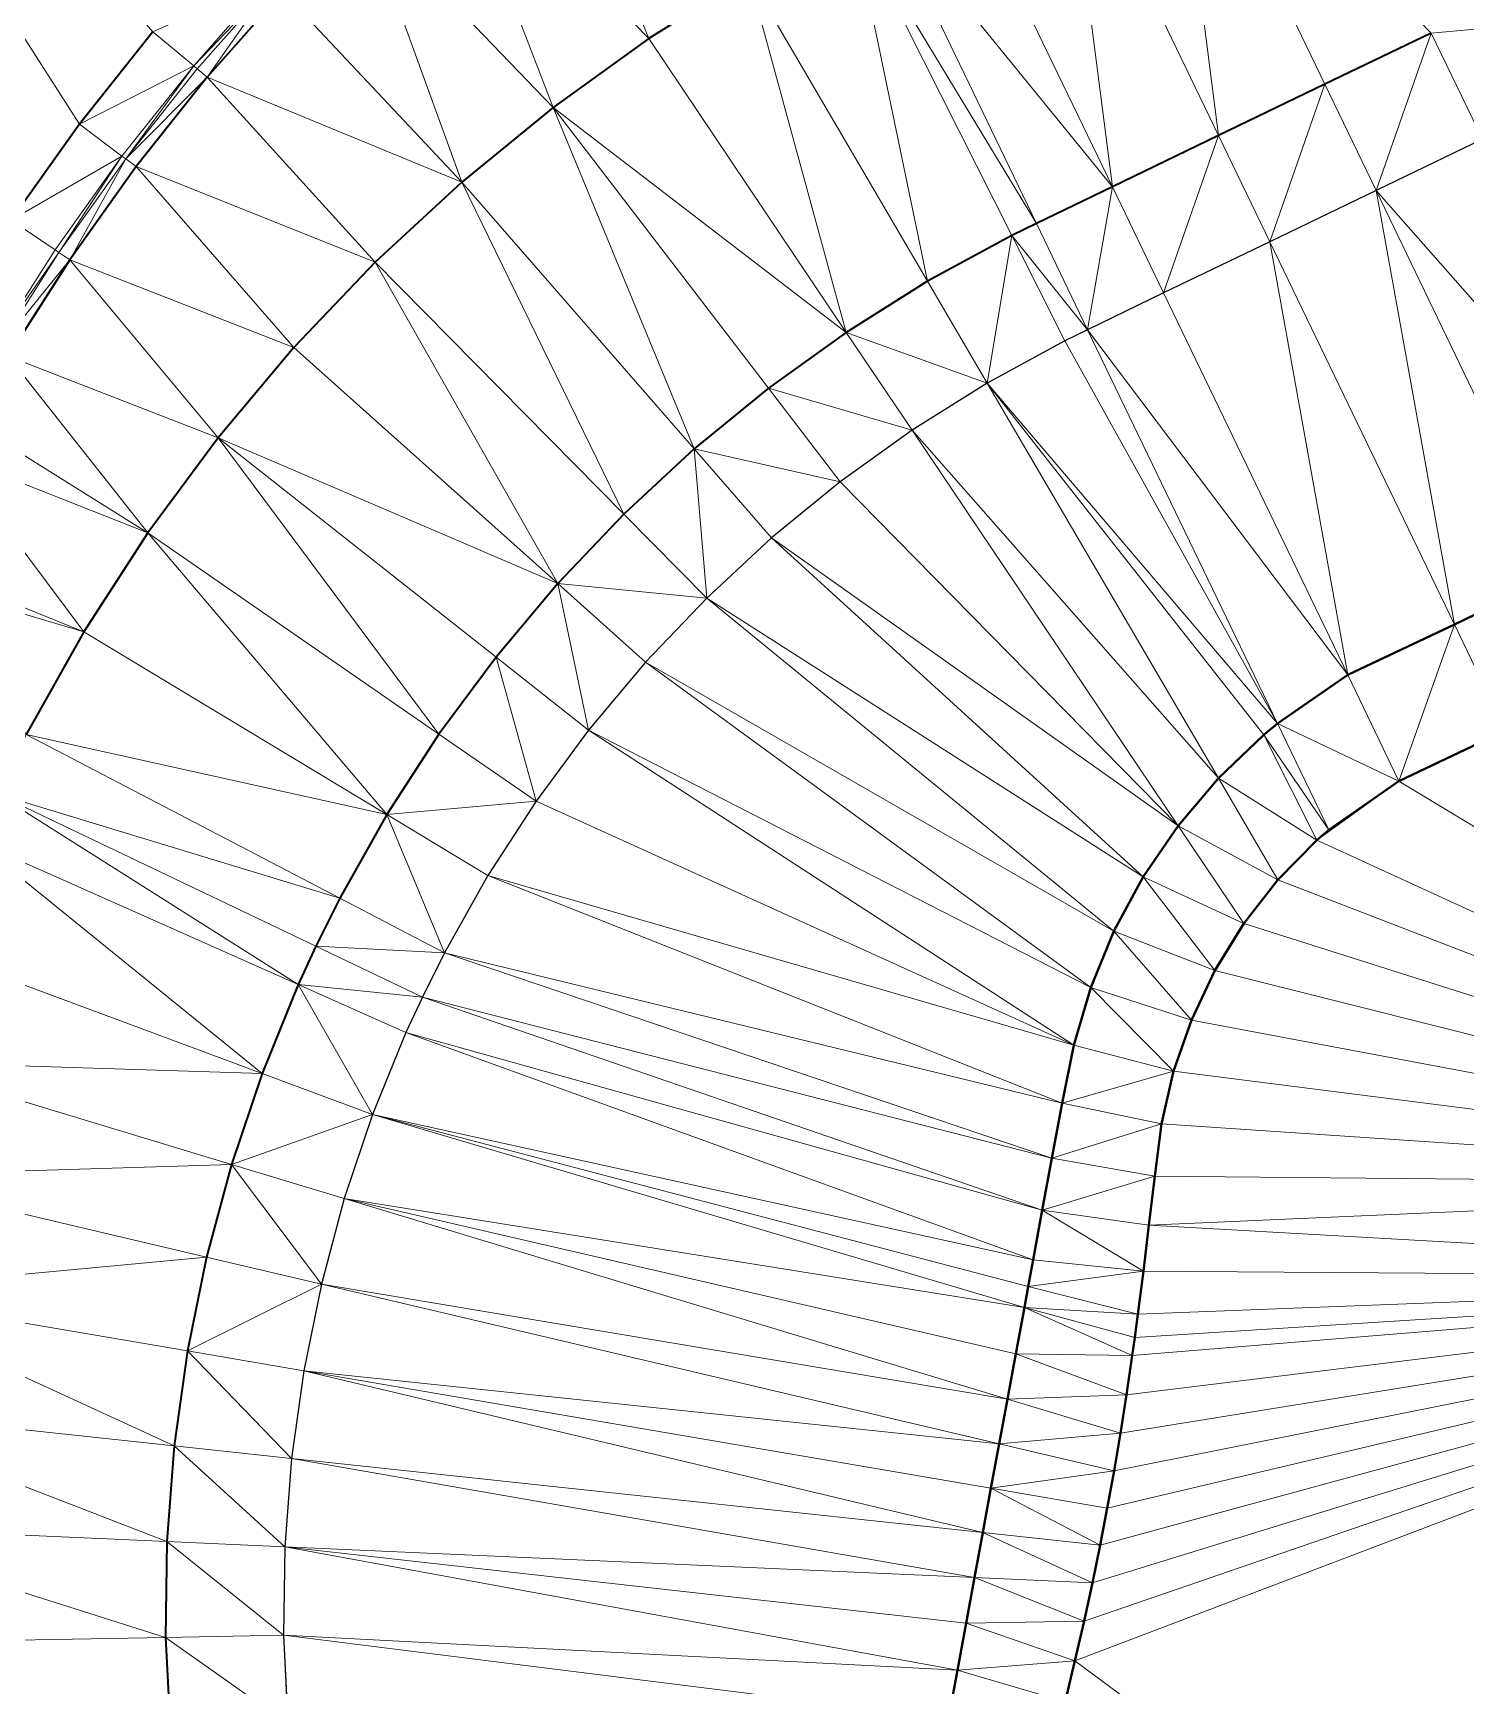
# Model space of a CAD drawing. Header units: metres. Extents: x 246428 to 246884, y 7418966 to 7419490.
# Drawn here: x 246544.58 to 246556.72, y 7419370.28 to 7419384.3 of the extents above; entities that cross this region are included whole.
import ezdxf

# ---------------------------------------------------------------- set-up
doc = ezdxf.new("R2010")
doc.units = ezdxf.units.M
doc.linetypes.add('blank name', pattern=[0])
doc.linetypes.add('HIDDEN', pattern=[9.525, 6.35, -3.175])
doc.layers.add('_12D_UNMAPPED', color=7, linetype='Continuous')
for name, color, linetype, lineweight in [('BATTER', 250, 'HIDDEN', 25), ('DRAINAGE_SWALE', 7, 'CHANNEL_DASHDOT_X4', 40), ('MISC_PATHS', 7, 'Continuous', 35)]:
    doc.layers.add(name, color=color, linetype=linetype, lineweight=lineweight)
for name, color, linetype, lineweight, true_color in [('KERB_BACK', 7, 'Continuous', 35, 0x5fd2ff), ('KERB_LINE', 7, 'Continuous', 18, 0xb9b9b9), ('KERB_LIP', 7, 'Continuous', 35, 0x5fd2ff), ('KERB_TOP', 7, 'Continuous', 18, 0xb9b9b9)]:
    doc.layers.add(name, color=color, linetype=linetype, lineweight=lineweight, true_color=true_color)
doc.styles.get("Standard").update_dxf_attribs({"font": 'romans.shx', "width": 0.65})
doc.linetypes.add('CHANNEL_DASHDOT_X4', pattern='A,6,-1,1,-1,0.004,[">",Standard,S=4,R=0,X=0,Y=-1.7144],0.004,1,-1,6,-1,1,-1', length=20.008)

msp = doc.modelspace()

# ---------------------------------------------------------------- linework, layer by layer
at = {"layer": '_12D_UNMAPPED', "color": 3, "linetype": 'blank name', "lineweight": 0}
for points in [[(246541.321, 7419389.224, 31.833), (246544.971, 7419383.525, 31.866), (246544.39, 7419382.711, 31.841)], [(246541.321, 7419389.224, 31.833), (246545.592, 7419384.308, 31.891), (246544.971, 7419383.525, 31.866)], [(246548.082, 7419386.001, 32.13), (246548.827, 7419386.622, 32.155), (246549.796, 7419384.249, 32.154)], [(246548.827, 7419386.622, 32.155), (246550.643, 7419384.781, 32.184), (246549.796, 7419384.249, 32.154)], [(246553.321, 7419386.13, 32.274), (246554.222, 7419386.564, 32.304), (246554.624, 7419383.428, 32.214)], [(246554.222, 7419386.564, 32.304), (246555.525, 7419383.862, 32.244), (246554.624, 7419383.428, 32.214)], [(246555.525, 7419383.862, 32.244), (246554.222, 7419386.564, 32.304), (246556.426, 7419384.296, 32.274)], [(246552.42, 7419385.695, 32.244), (246553.321, 7419386.13, 32.274), (246553.724, 7419382.993, 32.184)], [(246553.321, 7419386.13, 32.274), (246554.624, 7419383.428, 32.214), (246553.724, 7419382.993, 32.184)], [(246547.37, 7419385.344, 32.105), (246548.082, 7419386.001, 32.13), (246548.984, 7419383.666, 32.124)], [(246548.082, 7419386.001, 32.13), (246549.796, 7419384.249, 32.154), (246548.984, 7419383.666, 32.124)], [(246551.777, 7419385.385, 32.222), (246552.42, 7419385.695, 32.244), (246553.724, 7419382.993, 32.184)], [(246546.693, 7419384.65, 32.08), (246547.37, 7419385.344, 32.105), (246548.21, 7419383.033, 32.094)], [(246547.37, 7419385.344, 32.105), (246548.984, 7419383.666, 32.124), (246548.21, 7419383.033, 32.094)], [(246551.521, 7419385.259, 32.214), (246551.777, 7419385.385, 32.222), (246553.08, 7419382.683, 32.162)], [(246551.777, 7419385.385, 32.222), (246553.724, 7419382.993, 32.184), (246553.08, 7419382.683, 32.162)], [(246550.643, 7419384.781, 32.184), (246551.521, 7419385.259, 32.214), (246552.158, 7419382.192, 32.124)], [(246551.521, 7419385.259, 32.214), (246553.08, 7419382.683, 32.162), (246552.872, 7419382.58, 32.154)], [(246551.521, 7419385.259, 32.214), (246552.872, 7419382.58, 32.154), (246552.158, 7419382.192, 32.124)], [(246545.592, 7419384.308, 31.891), (246546.583, 7419384.752, 31.93), (246545.938, 7419384.019, 31.905)], [(246545.938, 7419384.019, 31.905), (246546.583, 7419384.752, 31.93), (246546.613, 7419384.725, 32.08)], [(246545.938, 7419384.019, 31.905), (246546.613, 7419384.725, 32.08), (246545.968, 7419383.994, 32.055)], [(246545.968, 7419383.994, 32.055), (246546.613, 7419384.725, 32.08), (246546.053, 7419383.923, 32.055)], [(246546.613, 7419384.725, 32.08), (246546.693, 7419384.65, 32.08), (246546.053, 7419383.923, 32.055)], [(246549.796, 7419384.249, 32.154), (246550.643, 7419384.781, 32.184), (246551.469, 7419381.759, 32.094)], [(246550.643, 7419384.781, 32.184), (246552.158, 7419382.192, 32.124), (246551.469, 7419381.759, 32.094)], [(246546.053, 7419383.923, 32.055), (246546.693, 7419384.65, 32.08), (246548.21, 7419383.033, 32.094)], [(246556.426, 7419384.296, 32.274), (246559.259, 7419384.552, 32.304), (246556.86, 7419383.396, 32.264)], [(246544.971, 7419383.525, 31.866), (246545.592, 7419384.308, 31.891), (246545.938, 7419384.019, 31.905)], [(246548.984, 7419383.666, 32.124), (246549.796, 7419384.249, 32.154), (246551.469, 7419381.759, 32.094)], [(246555.525, 7419383.862, 32.244), (246556.426, 7419384.296, 32.274), (246555.959, 7419382.961, 32.234)], [(246556.426, 7419384.296, 32.274), (246555.525, 7419383.862, 32.244), (246556.426, 7419384.296, 32.274)], [(246556.426, 7419384.296, 32.274), (246556.86, 7419383.396, 32.264), (246555.959, 7419382.961, 32.234)], [(246556.86, 7419383.396, 32.264), (246556.426, 7419384.296, 32.274), (246556.86, 7419383.396, 32.264)], [(246556.426, 7419384.296, 32.274), (246556.426, 7419384.296, 32.274), (246556.426, 7419384.296, 32.274)], [(246556.426, 7419384.296, 32.274), (246556.426, 7419384.296, 32.274), (246556.86, 7419383.396, 32.264)], [(246556.426, 7419384.296, 32.274), (246556.86, 7419383.396, 32.264), (246556.86, 7419383.396, 32.264)], [(246544.971, 7419383.525, 31.866), (246545.938, 7419384.019, 31.905), (246545.33, 7419383.254, 31.88)], [(246545.33, 7419383.254, 31.88), (246545.938, 7419384.019, 31.905), (246545.362, 7419383.23, 32.03)], [(246545.938, 7419384.019, 31.905), (246545.968, 7419383.994, 32.055), (246545.362, 7419383.23, 32.03)], [(246545.362, 7419383.23, 32.03), (246545.968, 7419383.994, 32.055), (246546.053, 7419383.923, 32.055)], [(246545.362, 7419383.23, 32.03), (246546.053, 7419383.923, 32.055), (246545.45, 7419383.164, 32.03)], [(246545.45, 7419383.164, 32.03), (246546.053, 7419383.923, 32.055), (246547.476, 7419382.354, 32.064)], [(246546.053, 7419383.923, 32.055), (246548.21, 7419383.033, 32.094), (246547.476, 7419382.354, 32.064)], [(246554.624, 7419383.428, 32.214), (246555.525, 7419383.862, 32.244), (246555.059, 7419382.527, 32.204)], [(246555.059, 7419382.527, 32.204), (246555.525, 7419383.862, 32.244), (246555.959, 7419382.961, 32.234)], [(246548.21, 7419383.033, 32.094), (246548.984, 7419383.666, 32.124), (246550.179, 7419380.771, 32.034)], [(246548.984, 7419383.666, 32.124), (246551.469, 7419381.759, 32.094), (246550.809, 7419381.285, 32.064)], [(246548.984, 7419383.666, 32.124), (246550.809, 7419381.285, 32.064), (246550.179, 7419380.771, 32.034)], [(246544.39, 7419382.711, 31.841), (246544.971, 7419383.525, 31.866), (246545.33, 7419383.254, 31.88)], [(246553.724, 7419382.993, 32.184), (246554.624, 7419383.428, 32.214), (246554.158, 7419382.093, 32.174)], [(246554.624, 7419383.428, 32.214), (246555.059, 7419382.527, 32.204), (246554.158, 7419382.093, 32.174)], [(246555.959, 7419382.961, 32.234), (246556.86, 7419383.396, 32.264), (246558.412, 7419380.179, 31.371)], [(246544.39, 7419382.711, 31.841), (246545.33, 7419383.254, 31.88), (246544.763, 7419382.459, 31.855)], [(246544.763, 7419382.459, 31.855), (246545.33, 7419383.254, 31.88), (246544.796, 7419382.437, 32.005)], [(246545.33, 7419383.254, 31.88), (246545.362, 7419383.23, 32.03), (246544.796, 7419382.437, 32.005)], [(246544.796, 7419382.437, 32.005), (246545.362, 7419383.23, 32.03), (246544.887, 7419382.375, 32.005)], [(246545.362, 7419383.23, 32.03), (246545.45, 7419383.164, 32.03), (246544.887, 7419382.375, 32.005)], [(246544.887, 7419382.375, 32.005), (246545.45, 7419383.164, 32.03), (246546.787, 7419381.63, 32.034)], [(246545.45, 7419383.164, 32.03), (246547.476, 7419382.354, 32.064), (246546.787, 7419381.63, 32.034)], [(246547.476, 7419382.354, 32.064), (246548.21, 7419383.033, 32.094), (246549.583, 7419380.218, 32.004)], [(246548.21, 7419383.033, 32.094), (246550.179, 7419380.771, 32.034), (246549.583, 7419380.218, 32.004)], [(246553.08, 7419382.683, 32.162), (246553.724, 7419382.993, 32.184), (246553.514, 7419381.782, 32.152)], [(246553.724, 7419382.993, 32.184), (246554.158, 7419382.093, 32.174), (246553.514, 7419381.782, 32.152)], [(246555.059, 7419382.527, 32.204), (246555.959, 7419382.961, 32.234), (246556.622, 7419379.284, 31.304)], [(246555.959, 7419382.961, 32.234), (246557.523, 7419379.719, 31.334), (246556.622, 7419379.284, 31.304)], [(246557.523, 7419379.719, 31.334), (246555.959, 7419382.961, 32.234), (246558.412, 7419380.179, 31.371)], [(246544.39, 7419382.711, 31.841), (246544.763, 7419382.459, 31.855), (246544.237, 7419381.636, 31.83)], [(246552.872, 7419382.58, 32.154), (246553.08, 7419382.683, 32.162), (246553.514, 7419381.782, 32.152)], [(246552.158, 7419382.192, 32.124), (246552.872, 7419382.58, 32.154), (246552.663, 7419381.329, 32.114)], [(246552.872, 7419382.58, 32.154), (246553.322, 7419381.687, 32.144), (246552.663, 7419381.329, 32.114)], [(246552.872, 7419382.58, 32.154), (246553.514, 7419381.782, 32.152), (246553.322, 7419381.687, 32.144)], [(246554.158, 7419382.093, 32.174), (246555.059, 7419382.527, 32.204), (246555.719, 7419378.855, 31.296)], [(246555.719, 7419378.855, 31.296), (246555.059, 7419382.527, 32.204), (246556.622, 7419379.284, 31.304)], [(246544.237, 7419381.636, 31.83), (246544.763, 7419382.459, 31.855), (246544.796, 7419382.437, 32.005)], [(246544.237, 7419381.636, 31.83), (246544.796, 7419382.437, 32.005), (246544.271, 7419381.615, 31.98)], [(246544.271, 7419381.615, 31.98), (246544.796, 7419382.437, 32.005), (246544.887, 7419382.375, 32.005)], [(246544.271, 7419381.615, 31.98), (246544.887, 7419382.375, 32.005), (246544.366, 7419381.558, 31.98)], [(246544.366, 7419381.558, 31.98), (246544.887, 7419382.375, 32.005), (246546.144, 7419380.864, 32.004)], [(246544.887, 7419382.375, 32.005), (246546.787, 7419381.63, 32.034), (246546.144, 7419380.864, 32.004)], [(246546.787, 7419381.63, 32.034), (246547.476, 7419382.354, 32.064), (246549.023, 7419379.629, 31.974)], [(246547.476, 7419382.354, 32.064), (246549.583, 7419380.218, 32.004), (246549.023, 7419379.629, 31.974)], [(246551.469, 7419381.759, 32.094), (246552.158, 7419382.192, 32.124), (246552.663, 7419381.329, 32.114)], [(246553.514, 7419381.782, 32.152), (246554.158, 7419382.093, 32.174), (246555.719, 7419378.855, 31.296)], [(246550.809, 7419381.285, 32.064), (246551.469, 7419381.759, 32.094), (246552.027, 7419380.93, 32.084)], [(246551.469, 7419381.759, 32.094), (246552.663, 7419381.329, 32.114), (246552.027, 7419380.93, 32.084)], [(246552.663, 7419381.329, 32.114), (246553.322, 7419381.687, 32.144), (246555.124, 7419378.444, 31.25)], [(246553.322, 7419381.687, 32.144), (246553.514, 7419381.782, 32.152), (246555.124, 7419378.444, 31.25)], [(246553.514, 7419381.782, 32.152), (246555.719, 7419378.855, 31.296), (246555.124, 7419378.444, 31.25)], [(246544.042, 7419381, 31.963), (246544.366, 7419381.558, 31.98), (246545.549, 7419380.06, 31.974)], [(246544.366, 7419381.558, 31.98), (246546.144, 7419380.864, 32.004), (246545.549, 7419380.06, 31.974)], [(246546.144, 7419380.864, 32.004), (246546.787, 7419381.63, 32.034), (246549.023, 7419379.629, 31.974)], [(246550.179, 7419380.771, 32.034), (246550.809, 7419381.285, 32.064), (246551.417, 7419380.492, 32.054)], [(246550.809, 7419381.285, 32.064), (246552.027, 7419380.93, 32.084), (246551.417, 7419380.492, 32.054)], [(246552.027, 7419380.93, 32.084), (246552.663, 7419381.329, 32.114), (246554.622, 7419377.98, 31.208)], [(246552.663, 7419381.329, 32.114), (246555.124, 7419378.444, 31.25), (246555.007, 7419378.347, 31.241)], [(246552.663, 7419381.329, 32.114), (246555.007, 7419378.347, 31.241), (246554.622, 7419377.98, 31.208)], [(246543.887, 7419380.716, 31.946), (246544.042, 7419381, 31.963), (246545.549, 7419380.06, 31.974)], [(246544.042, 7419381, 31.963), (246544.042, 7419381, 31.963), (246545.549, 7419380.06, 31.974)], [(246545.549, 7419380.06, 31.974), (246546.144, 7419380.864, 32.004), (246548.016, 7419378.353, 31.914)], [(246546.144, 7419380.864, 32.004), (246548.5, 7419379.007, 31.944), (246548.016, 7419378.353, 31.914)], [(246546.144, 7419380.864, 32.004), (246549.023, 7419379.629, 31.974), (246548.5, 7419379.007, 31.944)], [(246551.417, 7419380.492, 32.054), (246552.027, 7419380.93, 32.084), (246554.28, 7419377.577, 31.175)], [(246552.027, 7419380.93, 32.084), (246554.622, 7419377.98, 31.208), (246554.28, 7419377.577, 31.175)], [(246543.451, 7419379.85, 31.895), (246543.887, 7419380.716, 31.946), (246545.006, 7419379.221, 31.944)], [(246543.887, 7419380.716, 31.946), (246545.549, 7419380.06, 31.974), (246545.006, 7419379.221, 31.944)], [(246549.583, 7419380.218, 32.004), (246550.179, 7419380.771, 32.034), (246550.286, 7419379.506, 31.994)], [(246550.179, 7419380.771, 32.034), (246551.417, 7419380.492, 32.054), (246550.836, 7419380.017, 32.024)], [(246550.179, 7419380.771, 32.034), (246550.836, 7419380.017, 32.024), (246550.286, 7419379.506, 31.994)], [(246550.836, 7419380.017, 32.024), (246551.417, 7419380.492, 32.054), (246554.28, 7419377.577, 31.175)], [(246549.023, 7419379.629, 31.974), (246549.583, 7419380.218, 32.004), (246550.286, 7419379.506, 31.994)], [(246545.006, 7419379.221, 31.944), (246545.549, 7419380.06, 31.974), (246547.575, 7419377.671, 31.884)], [(246545.549, 7419380.06, 31.974), (246548.016, 7419378.353, 31.914), (246547.575, 7419377.671, 31.884)], [(246550.286, 7419379.506, 31.994), (246550.836, 7419380.017, 32.024), (246553.984, 7419377.143, 31.142)], [(246550.836, 7419380.017, 32.024), (246554.28, 7419377.577, 31.175), (246553.984, 7419377.143, 31.142)], [(246543.383, 7419379.704, 31.887), (246543.451, 7419379.85, 31.895), (246545.006, 7419379.221, 31.944)], [(246543.383, 7419379.704, 31.887), (246545.006, 7419379.221, 31.944), (246544.517, 7419378.349, 31.914)], [(246543.383, 7419379.704, 31.887), (246543.383, 7419379.704, 31.887), (246545.006, 7419379.221, 31.944)], [(246556.622, 7419379.284, 31.304), (246557.523, 7419379.719, 31.334), (246557.057, 7419378.384, 31.324)], [(246548.5, 7419379.007, 31.944), (246549.023, 7419379.629, 31.974), (246549.285, 7419378.388, 31.934)], [(246549.023, 7419379.629, 31.974), (246549.768, 7419378.963, 31.964), (246549.285, 7419378.388, 31.934)], [(246549.023, 7419379.629, 31.974), (246550.286, 7419379.506, 31.994), (246549.768, 7419378.963, 31.964)], [(246549.768, 7419378.963, 31.964), (246550.286, 7419379.506, 31.994), (246553.737, 7419376.684, 31.109)], [(246550.286, 7419379.506, 31.994), (246553.984, 7419377.143, 31.142), (246553.737, 7419376.684, 31.109)], [(246555.719, 7419378.855, 31.296), (246556.622, 7419379.284, 31.304), (246556.153, 7419377.955, 31.316)], [(246556.622, 7419379.284, 31.304), (246557.057, 7419378.384, 31.324), (246556.153, 7419377.955, 31.316)], [(246544.517, 7419378.349, 31.914), (246545.006, 7419379.221, 31.944), (246547.575, 7419377.671, 31.884)], [(246548.016, 7419378.353, 31.914), (246548.5, 7419379.007, 31.944), (246548.839, 7419377.784, 31.904)], [(246548.5, 7419379.007, 31.944), (246549.285, 7419378.388, 31.934), (246548.839, 7419377.784, 31.904)], [(246549.285, 7419378.388, 31.934), (246549.768, 7419378.963, 31.964), (246553.541, 7419376.207, 31.077)], [(246549.768, 7419378.963, 31.964), (246553.737, 7419376.684, 31.109), (246553.541, 7419376.207, 31.077)], [(246555.124, 7419378.444, 31.25), (246555.719, 7419378.855, 31.296), (246556.153, 7419377.955, 31.316)], [(246555.007, 7419378.347, 31.241), (246555.124, 7419378.444, 31.25), (246555.558, 7419377.543, 31.27)], [(246555.558, 7419377.543, 31.27), (246555.124, 7419378.444, 31.25), (246556.153, 7419377.955, 31.316)], [(246544.267, 7419377.848, 31.897), (246544.517, 7419378.349, 31.914), (246547.177, 7419376.962, 31.854)], [(246544.517, 7419378.349, 31.914), (246547.575, 7419377.671, 31.884), (246547.177, 7419376.962, 31.854)], [(246547.575, 7419377.671, 31.884), (246548.016, 7419378.353, 31.914), (246548.839, 7419377.784, 31.904)], [(246548.839, 7419377.784, 31.904), (246549.285, 7419378.388, 31.934), (246553.396, 7419375.717, 31.045)], [(246549.285, 7419378.388, 31.934), (246553.541, 7419376.207, 31.077), (246553.396, 7419375.717, 31.045)], [(246554.622, 7419377.98, 31.208), (246555.007, 7419378.347, 31.241), (246555.457, 7419377.454, 31.261)], [(246555.007, 7419378.347, 31.241), (246555.558, 7419377.543, 31.27), (246555.457, 7419377.454, 31.261)], [(246557.057, 7419378.384, 31.324), (246561.823, 7419374.533, 31.854), (246556.153, 7419377.955, 31.316)], [(246554.28, 7419377.577, 31.175), (246554.622, 7419377.98, 31.208), (246555.127, 7419377.117, 31.228)], [(246554.622, 7419377.98, 31.208), (246555.457, 7419377.454, 31.261), (246555.127, 7419377.117, 31.228)], [(246561.823, 7419374.533, 31.854), (246555.457, 7419377.454, 31.261), (246556.153, 7419377.955, 31.316)], [(246555.457, 7419377.454, 31.261), (246555.558, 7419377.543, 31.27), (246556.153, 7419377.955, 31.316)], [(246544.082, 7419377.448, 31.892), (246544.267, 7419377.848, 31.897), (246546.824, 7419376.23, 31.832)], [(246544.267, 7419377.848, 31.897), (246546.974, 7419376.555, 31.837), (246546.824, 7419376.23, 31.832)], [(246544.267, 7419377.848, 31.897), (246547.177, 7419376.962, 31.854), (246546.974, 7419376.555, 31.837)], [(246547.575, 7419377.671, 31.884), (246548.839, 7419377.784, 31.904), (246548.431, 7419377.154, 31.874)], [(246548.431, 7419377.154, 31.874), (246548.839, 7419377.784, 31.904), (246553.396, 7419375.717, 31.045)], [(246547.177, 7419376.962, 31.854), (246547.575, 7419377.671, 31.884), (246548.064, 7419376.499, 31.844)], [(246547.575, 7419377.671, 31.884), (246548.431, 7419377.154, 31.874), (246548.064, 7419376.499, 31.844)], [(246543.705, 7419376.522, 31.882), (246544.082, 7419377.448, 31.892), (246546.517, 7419375.477, 31.822)], [(246544.082, 7419377.448, 31.892), (246546.824, 7419376.23, 31.832), (246546.517, 7419375.477, 31.822)], [(246553.984, 7419377.143, 31.142), (246554.28, 7419377.577, 31.175), (246554.838, 7419376.747, 31.195)], [(246554.28, 7419377.577, 31.175), (246555.127, 7419377.117, 31.228), (246554.838, 7419376.747, 31.195)], [(246555.457, 7419377.454, 31.261), (246561.823, 7419374.533, 31.854), (246555.127, 7419377.117, 31.228)], [(246548.064, 7419376.499, 31.844), (246548.431, 7419377.154, 31.874), (246553.298, 7419375.225, 31.013)], [(246548.431, 7419377.154, 31.874), (246553.396, 7419375.717, 31.045), (246553.298, 7419375.225, 31.013)], [(246553.737, 7419376.684, 31.109), (246553.984, 7419377.143, 31.142), (246554.592, 7419376.35, 31.162)], [(246553.984, 7419377.143, 31.142), (246554.838, 7419376.747, 31.195), (246554.592, 7419376.35, 31.162)], [(246555.127, 7419377.117, 31.228), (246561.823, 7419374.533, 31.854), (246554.838, 7419376.747, 31.195)], [(246546.974, 7419376.555, 31.837), (246547.177, 7419376.962, 31.854), (246548.064, 7419376.499, 31.844)], [(246554.838, 7419376.747, 31.195), (246561.823, 7419374.533, 31.854), (246554.592, 7419376.35, 31.162)], [(246553.541, 7419376.207, 31.077), (246553.737, 7419376.684, 31.109), (246554.394, 7419375.93, 31.129)], [(246553.737, 7419376.684, 31.109), (246554.592, 7419376.35, 31.162), (246554.394, 7419375.93, 31.129)], [(246543.386, 7419375.575, 31.872), (246543.705, 7419376.522, 31.882), (246546.517, 7419375.477, 31.822)], [(246546.824, 7419376.23, 31.832), (246546.974, 7419376.555, 31.837), (246547.876, 7419376.124, 31.827)], [(246546.974, 7419376.555, 31.837), (246548.064, 7419376.499, 31.844), (246547.876, 7419376.124, 31.827)], [(246548.064, 7419376.499, 31.844), (246553.212, 7419374.759, 30.984), (246547.876, 7419376.124, 31.827)], [(246553.212, 7419374.759, 30.984), (246548.064, 7419376.499, 31.844), (246553.298, 7419375.225, 31.013)], [(246554.592, 7419376.35, 31.162), (246561.823, 7419374.533, 31.854), (246554.394, 7419375.93, 31.129)], [(246546.824, 7419376.23, 31.832), (246547.454, 7419375.128, 31.812), (246546.517, 7419375.477, 31.822)], [(246547.454, 7419375.128, 31.812), (246546.824, 7419376.23, 31.832), (246547.737, 7419375.823, 31.822)], [(246546.824, 7419376.23, 31.832), (246547.876, 7419376.124, 31.827), (246547.737, 7419375.823, 31.822)], [(246553.396, 7419375.717, 31.045), (246553.541, 7419376.207, 31.077), (246554.243, 7419375.495, 31.097)], [(246553.541, 7419376.207, 31.077), (246554.394, 7419375.93, 31.129), (246554.243, 7419375.495, 31.097)], [(246547.876, 7419376.124, 31.827), (246553.13, 7419374.318, 30.956), (246547.737, 7419375.823, 31.822)], [(246553.212, 7419374.759, 30.984), (246553.13, 7419374.318, 30.956), (246547.876, 7419376.124, 31.827)], [(246554.394, 7419375.93, 31.129), (246561.823, 7419374.533, 31.854), (246554.243, 7419375.495, 31.097)], [(246553.053, 7419373.898, 30.929), (246547.454, 7419375.128, 31.812), (246547.737, 7419375.823, 31.822)], [(246553.13, 7419374.318, 30.956), (246553.053, 7419373.898, 30.929), (246547.737, 7419375.823, 31.822)], [(246553.298, 7419375.225, 31.013), (246553.396, 7419375.717, 31.045), (246554.243, 7419375.495, 31.097)], [(246546.257, 7419374.706, 31.812), (246543.126, 7419374.609, 31.862), (246543.386, 7419375.575, 31.872)], [(246546.257, 7419374.706, 31.812), (246543.386, 7419375.575, 31.872), (246546.517, 7419375.477, 31.822)], [(246554.141, 7419375.05, 31.065), (246553.298, 7419375.225, 31.013), (246554.243, 7419375.495, 31.097)], [(246561.823, 7419374.533, 31.854), (246554.141, 7419375.05, 31.065), (246554.243, 7419375.495, 31.097)], [(246547.454, 7419375.128, 31.812), (246546.257, 7419374.706, 31.812), (246546.517, 7419375.477, 31.822)], [(246554.141, 7419375.05, 31.065), (246553.212, 7419374.759, 30.984), (246553.298, 7419375.225, 31.013)], [(246546.257, 7419374.706, 31.812), (246547.454, 7419375.128, 31.812), (246547.214, 7419374.417, 31.802)], [(246547.214, 7419374.417, 31.802), (246547.454, 7419375.128, 31.812), (246552.978, 7419373.494, 30.903)], [(246547.454, 7419375.128, 31.812), (246553.011, 7419373.67, 30.915), (246552.978, 7419373.494, 30.903)], [(246547.454, 7419375.128, 31.812), (246553.053, 7419373.898, 30.929), (246553.011, 7419373.67, 30.915)], [(246553.212, 7419374.759, 30.984), (246554.141, 7419375.05, 31.065), (246554.083, 7419374.606, 31.033)], [(246554.083, 7419374.606, 31.033), (246554.141, 7419375.05, 31.065), (246561.823, 7419374.533, 31.854)], [(246543.126, 7419374.609, 31.862), (246546.257, 7419374.706, 31.812), (246546.046, 7419373.921, 31.802)], [(246546.046, 7419373.921, 31.802), (246546.257, 7419374.706, 31.812), (246547.02, 7419373.692, 31.792)], [(246546.257, 7419374.706, 31.812), (246547.214, 7419374.417, 31.802), (246547.02, 7419373.692, 31.792)], [(246553.13, 7419374.318, 30.956), (246553.212, 7419374.759, 30.984), (246554.083, 7419374.606, 31.033)], [(246542.927, 7419373.629, 31.852), (246543.126, 7419374.609, 31.862), (246546.046, 7419373.921, 31.802)], [(246553.13, 7419374.318, 30.956), (246554.083, 7419374.606, 31.033), (246554.034, 7419374.19, 31.004)], [(246554.034, 7419374.19, 31.004), (246554.083, 7419374.606, 31.033), (246561.823, 7419374.533, 31.854)], [(246554.034, 7419374.19, 31.004), (246561.823, 7419374.533, 31.854), (246561.942, 7419373.745, 31.855)], [(246547.02, 7419373.692, 31.792), (246547.214, 7419374.417, 31.802), (246552.835, 7419372.717, 30.854)], [(246547.214, 7419374.417, 31.802), (246552.906, 7419373.101, 30.878), (246552.835, 7419372.717, 30.854)], [(246547.214, 7419374.417, 31.802), (246552.978, 7419373.494, 30.903), (246552.906, 7419373.101, 30.878)], [(246553.053, 7419373.898, 30.929), (246553.13, 7419374.318, 30.956), (246553.987, 7419373.802, 30.976)], [(246553.13, 7419374.318, 30.956), (246554.034, 7419374.19, 31.004), (246553.987, 7419373.802, 30.976)], [(246553.987, 7419373.802, 30.976), (246554.034, 7419374.19, 31.004), (246561.942, 7419373.745, 31.855)], [(246542.927, 7419373.629, 31.852), (246546.046, 7419373.921, 31.802), (246545.884, 7419373.125, 31.792)], [(246545.884, 7419373.125, 31.792), (246546.046, 7419373.921, 31.802), (246547.02, 7419373.692, 31.792)], [(246553.011, 7419373.67, 30.915), (246553.053, 7419373.898, 30.929), (246553.987, 7419373.802, 30.976)], [(246553.011, 7419373.67, 30.915), (246553.987, 7419373.802, 30.976), (246553.939, 7419373.436, 30.949)], [(246553.939, 7419373.436, 30.949), (246553.987, 7419373.802, 30.976), (246561.942, 7419373.745, 31.855)], [(246545.884, 7419373.125, 31.792), (246547.02, 7419373.692, 31.792), (246546.87, 7419372.956, 31.782)], [(246546.87, 7419372.956, 31.782), (246547.02, 7419373.692, 31.792), (246552.765, 7419372.338, 30.83)], [(246547.02, 7419373.692, 31.792), (246552.835, 7419372.717, 30.854), (246552.765, 7419372.338, 30.83)], [(246552.978, 7419373.494, 30.903), (246553.011, 7419373.67, 30.915), (246553.939, 7419373.436, 30.949)], [(246553.407, 7419370.499, 30.728), (246561.942, 7419373.745, 31.855), (246559.17, 7419366.228, 31.696)], [(246553.407, 7419370.499, 30.728), (246553.484, 7419370.834, 30.753), (246561.942, 7419373.745, 31.855)], [(246553.484, 7419370.834, 30.753), (246553.554, 7419371.159, 30.778), (246561.942, 7419373.745, 31.855)], [(246553.554, 7419371.159, 30.778), (246553.62, 7419371.478, 30.802), (246561.942, 7419373.745, 31.855)], [(246553.62, 7419371.478, 30.802), (246553.681, 7419371.793, 30.826), (246561.942, 7419373.745, 31.855)], [(246553.681, 7419371.793, 30.826), (246553.738, 7419372.109, 30.85), (246561.942, 7419373.745, 31.855)], [(246553.738, 7419372.109, 30.85), (246553.792, 7419372.427, 30.874), (246561.942, 7419373.745, 31.855)], [(246553.792, 7419372.427, 30.874), (246553.843, 7419372.752, 30.898), (246561.942, 7419373.745, 31.855)], [(246553.843, 7419372.752, 30.898), (246553.892, 7419373.087, 30.923), (246561.942, 7419373.745, 31.855)], [(246553.892, 7419373.087, 30.923), (246553.913, 7419373.239, 30.935), (246561.942, 7419373.745, 31.855)], [(246553.913, 7419373.239, 30.935), (246553.939, 7419373.436, 30.949), (246561.942, 7419373.745, 31.855)], [(246542.79, 7419372.639, 31.842), (246542.927, 7419373.629, 31.852), (246545.773, 7419372.319, 31.782)], [(246542.927, 7419373.629, 31.852), (246545.884, 7419373.125, 31.792), (246545.773, 7419372.319, 31.782)], [(246552.906, 7419373.101, 30.878), (246552.978, 7419373.494, 30.903), (246553.892, 7419373.087, 30.923)], [(246552.978, 7419373.494, 30.903), (246553.939, 7419373.436, 30.949), (246553.913, 7419373.239, 30.935)], [(246552.978, 7419373.494, 30.903), (246553.913, 7419373.239, 30.935), (246553.892, 7419373.087, 30.923)], [(246545.773, 7419372.319, 31.782), (246545.884, 7419373.125, 31.792), (246546.767, 7419372.213, 31.772)], [(246545.884, 7419373.125, 31.792), (246546.87, 7419372.956, 31.782), (246546.767, 7419372.213, 31.772)], [(246552.835, 7419372.717, 30.854), (246552.906, 7419373.101, 30.878), (246553.843, 7419372.752, 30.898)], [(246552.906, 7419373.101, 30.878), (246553.892, 7419373.087, 30.923), (246553.843, 7419372.752, 30.898)], [(246546.767, 7419372.213, 31.772), (246546.87, 7419372.956, 31.782), (246552.626, 7419371.585, 30.782)], [(246546.87, 7419372.956, 31.782), (246552.695, 7419371.962, 30.806), (246552.626, 7419371.585, 30.782)], [(246546.87, 7419372.956, 31.782), (246552.765, 7419372.338, 30.83), (246552.695, 7419371.962, 30.806)], [(246552.765, 7419372.338, 30.83), (246552.835, 7419372.717, 30.854), (246553.792, 7419372.427, 30.874)], [(246552.835, 7419372.717, 30.854), (246553.843, 7419372.752, 30.898), (246553.792, 7419372.427, 30.874)], [(246542.714, 7419371.642, 31.832), (246542.79, 7419372.639, 31.842), (246545.711, 7419371.509, 31.772)], [(246542.79, 7419372.639, 31.842), (246545.773, 7419372.319, 31.782), (246545.711, 7419371.509, 31.772)], [(246552.765, 7419372.338, 30.83), (246553.792, 7419372.427, 30.874), (246553.738, 7419372.109, 30.85)], [(246545.711, 7419371.509, 31.772), (246545.773, 7419372.319, 31.782), (246546.71, 7419371.464, 31.762)], [(246545.773, 7419372.319, 31.782), (246546.767, 7419372.213, 31.772), (246546.71, 7419371.464, 31.762)], [(246552.695, 7419371.962, 30.806), (246552.765, 7419372.338, 30.83), (246553.738, 7419372.109, 30.85)], [(246546.71, 7419371.464, 31.762), (246546.767, 7419372.213, 31.772), (246552.555, 7419371.204, 30.758)], [(246546.767, 7419372.213, 31.772), (246552.626, 7419371.585, 30.782), (246552.555, 7419371.204, 30.758)], [(246552.695, 7419371.962, 30.806), (246553.738, 7419372.109, 30.85), (246553.681, 7419371.793, 30.826)], [(246552.626, 7419371.585, 30.782), (246552.695, 7419371.962, 30.806), (246553.62, 7419371.478, 30.802)], [(246552.695, 7419371.962, 30.806), (246553.681, 7419371.793, 30.826), (246553.62, 7419371.478, 30.802)], [(246542.701, 7419370.642, 31.822), (246542.714, 7419371.642, 31.832), (246545.7, 7419370.696, 31.762)], [(246542.714, 7419371.642, 31.832), (246545.711, 7419371.509, 31.772), (246545.7, 7419370.696, 31.762)], [(246552.555, 7419371.204, 30.758), (246552.626, 7419371.585, 30.782), (246553.554, 7419371.159, 30.778)], [(246552.626, 7419371.585, 30.782), (246553.62, 7419371.478, 30.802), (246553.554, 7419371.159, 30.778)], [(246545.7, 7419370.696, 31.762), (246545.711, 7419371.509, 31.772), (246546.7, 7419370.714, 31.752)], [(246545.711, 7419371.509, 31.772), (246546.71, 7419371.464, 31.762), (246546.7, 7419370.714, 31.752)], [(246546.7, 7419370.714, 31.752), (246546.71, 7419371.464, 31.762), (246552.41, 7419370.419, 30.708)], [(246546.71, 7419371.464, 31.762), (246552.484, 7419370.817, 30.733), (246552.41, 7419370.419, 30.708)], [(246546.71, 7419371.464, 31.762), (246552.555, 7419371.204, 30.758), (246552.484, 7419370.817, 30.733)], [(246552.484, 7419370.817, 30.733), (246552.555, 7419371.204, 30.758), (246553.484, 7419370.834, 30.753)], [(246552.555, 7419371.204, 30.758), (246553.554, 7419371.159, 30.778), (246553.484, 7419370.834, 30.753)], [(246545.7, 7419370.696, 31.762), (246546.7, 7419370.714, 31.752), (246546.737, 7419369.964, 31.742)], [(246546.7, 7419370.714, 31.752), (246552.41, 7419370.419, 30.708), (246552.334, 7419370.009, 30.682)], [(246546.737, 7419369.964, 31.742), (246546.7, 7419370.714, 31.752), (246552.334, 7419370.009, 30.682)], [(246552.41, 7419370.419, 30.708), (246552.484, 7419370.817, 30.733), (246553.407, 7419370.499, 30.728)], [(246552.484, 7419370.817, 30.733), (246553.484, 7419370.834, 30.753), (246553.407, 7419370.499, 30.728)], [(246542.701, 7419370.642, 31.822), (246545.7, 7419370.696, 31.762), (246545.74, 7419369.884, 31.752)], [(246542.75, 7419369.644, 31.812), (246542.701, 7419370.642, 31.822), (246545.74, 7419369.884, 31.752)], [(246545.74, 7419369.884, 31.752), (246545.7, 7419370.696, 31.762), (246546.737, 7419369.964, 31.742)], [(246552.41, 7419370.419, 30.708), (246553.407, 7419370.499, 30.728), (246553.324, 7419370.15, 30.702)], [(246553.324, 7419370.15, 30.702), (246553.407, 7419370.499, 30.728), (246559.17, 7419366.228, 31.696)], [(246552.334, 7419370.009, 30.682), (246552.41, 7419370.419, 30.708), (246553.324, 7419370.15, 30.702)]]:
    msp.add_3dface(points, dxfattribs=at)
at = {"layer": 'BATTER'}
msp.add_polyline3d([(246556.86, 7419383.396, 32.264), (246555.959, 7419382.961, 32.234), (246555.059, 7419382.527, 32.204), (246554.158, 7419382.093, 32.174), (246553.514, 7419381.782, 32.152), (246553.322, 7419381.687, 32.144), (246552.663, 7419381.329, 32.114), (246552.027, 7419380.93, 32.084), (246551.417, 7419380.492, 32.054), (246550.836, 7419380.017, 32.024), (246550.286, 7419379.506, 31.994), (246549.768, 7419378.963, 31.964), (246549.285, 7419378.388, 31.934), (246548.839, 7419377.784, 31.904), (246548.431, 7419377.154, 31.874), (246548.064, 7419376.499, 31.844), (246547.876, 7419376.124, 31.827), (246547.737, 7419375.823, 31.822), (246547.454, 7419375.128, 31.812), (246547.214, 7419374.417, 31.802), (246547.02, 7419373.692, 31.792), (246546.87, 7419372.956, 31.782), (246546.767, 7419372.213, 31.772), (246546.71, 7419371.464, 31.762), (246546.7, 7419370.714, 31.752), (246546.737, 7419369.964, 31.742)], dxfattribs=at)
at = {"layer": 'DRAINAGE_SWALE'}
for points in [[(246557.523, 7419379.719, 31.334), (246556.622, 7419379.284, 31.304), (246555.719, 7419378.855, 31.296), (246555.124, 7419378.444, 31.25), (246555.007, 7419378.347, 31.241), (246554.622, 7419377.98, 31.208), (246554.28, 7419377.577, 31.175), (246553.984, 7419377.143, 31.142), (246553.737, 7419376.684, 31.109), (246553.541, 7419376.207, 31.077), (246553.396, 7419375.717, 31.045), (246553.298, 7419375.225, 31.013), (246553.212, 7419374.759, 30.984), (246553.13, 7419374.318, 30.956), (246553.053, 7419373.898, 30.929), (246553.011, 7419373.67, 30.915), (246552.978, 7419373.494, 30.903), (246552.906, 7419373.101, 30.878), (246552.835, 7419372.717, 30.854), (246552.765, 7419372.338, 30.83), (246552.695, 7419371.962, 30.806), (246552.626, 7419371.585, 30.782), (246552.555, 7419371.204, 30.758), (246552.484, 7419370.817, 30.733), (246552.41, 7419370.419, 30.708), (246552.334, 7419370.009, 30.682)], [(246557.057, 7419378.384, 31.324), (246556.153, 7419377.955, 31.316), (246555.558, 7419377.543, 31.27), (246555.457, 7419377.454, 31.261), (246555.127, 7419377.117, 31.228), (246554.838, 7419376.747, 31.195), (246554.592, 7419376.35, 31.162), (246554.394, 7419375.93, 31.129), (246554.243, 7419375.495, 31.097), (246554.141, 7419375.05, 31.065), (246554.083, 7419374.606, 31.033), (246554.034, 7419374.19, 31.004), (246553.987, 7419373.802, 30.976), (246553.939, 7419373.436, 30.949), (246553.913, 7419373.239, 30.935), (246553.892, 7419373.087, 30.923), (246553.843, 7419372.752, 30.898), (246553.792, 7419372.427, 30.874), (246553.738, 7419372.109, 30.85), (246553.681, 7419371.793, 30.826), (246553.62, 7419371.478, 30.802), (246553.554, 7419371.159, 30.778), (246553.484, 7419370.834, 30.753), (246553.407, 7419370.499, 30.728), (246553.324, 7419370.15, 30.702)]]:
    msp.add_polyline3d(points, dxfattribs=at)
at = {"layer": 'KERB_BACK'}
msp.add_polyline3d([(246546.693, 7419384.65, 32.08), (246546.053, 7419383.923, 32.055), (246545.45, 7419383.164, 32.03), (246544.887, 7419382.375, 32.005), (246544.366, 7419381.558, 31.98)], dxfattribs=at)
at = {"layer": 'KERB_LINE'}
msp.add_polyline3d([(246546.583, 7419384.752, 31.93), (246545.938, 7419384.019, 31.905), (246545.33, 7419383.254, 31.88), (246544.763, 7419382.459, 31.855), (246544.237, 7419381.636, 31.83)], dxfattribs=at)
at = {"layer": 'KERB_LIP'}
msp.add_polyline3d([(246545.592, 7419384.308, 31.891), (246544.971, 7419383.525, 31.866), (246544.39, 7419382.711, 31.841)], dxfattribs=at)
at = {"layer": 'KERB_TOP'}
msp.add_polyline3d([(246546.613, 7419384.725, 32.08), (246545.968, 7419383.994, 32.055), (246545.362, 7419383.23, 32.03), (246544.796, 7419382.437, 32.005), (246544.271, 7419381.615, 31.98)], dxfattribs=at)
at = {"layer": 'MISC_PATHS'}
for points in [[(246550.643, 7419384.781, 32.184), (246549.796, 7419384.249, 32.154), (246548.984, 7419383.666, 32.124), (246548.21, 7419383.033, 32.094), (246547.476, 7419382.354, 32.064), (246546.787, 7419381.63, 32.034), (246546.144, 7419380.864, 32.004), (246545.549, 7419380.06, 31.974), (246545.006, 7419379.221, 31.944), (246544.517, 7419378.349, 31.914)], [(246556.426, 7419384.296, 32.274), (246555.525, 7419383.862, 32.244), (246554.624, 7419383.428, 32.214), (246553.724, 7419382.993, 32.184), (246553.08, 7419382.683, 32.162), (246552.872, 7419382.58, 32.154), (246552.158, 7419382.192, 32.124), (246551.469, 7419381.759, 32.094), (246550.809, 7419381.285, 32.064), (246550.179, 7419380.771, 32.034), (246549.583, 7419380.218, 32.004), (246549.023, 7419379.629, 31.974), (246548.5, 7419379.007, 31.944), (246548.016, 7419378.353, 31.914), (246547.575, 7419377.671, 31.884), (246547.177, 7419376.962, 31.854), (246546.974, 7419376.555, 31.837), (246546.824, 7419376.23, 31.832), (246546.517, 7419375.477, 31.822), (246546.257, 7419374.706, 31.812), (246546.046, 7419373.921, 31.802), (246545.884, 7419373.125, 31.792), (246545.773, 7419372.319, 31.782), (246545.711, 7419371.509, 31.772), (246545.7, 7419370.696, 31.762), (246545.74, 7419369.884, 31.752)]]:
    msp.add_polyline3d(points, dxfattribs=at)

doc.saveas('drawing.dxf')
